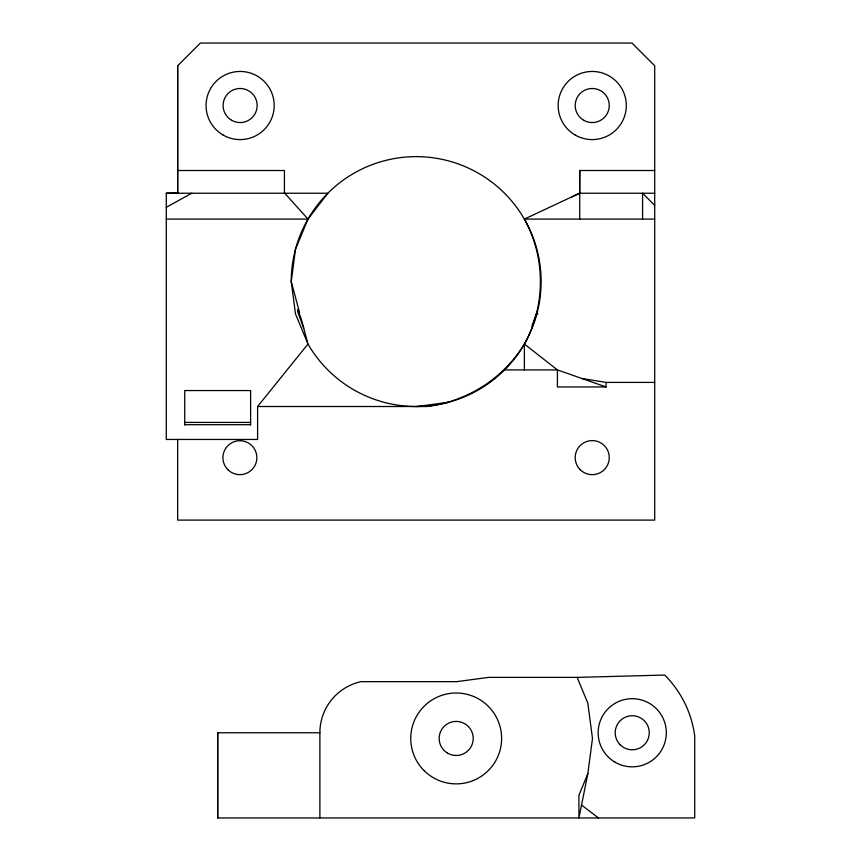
<?xml version="1.0" encoding="UTF-8"?>
<svg xmlns="http://www.w3.org/2000/svg" width="861" height="861" viewBox="0 0 861 861"><rect width="100%" height="100%" fill="white"/><g stroke="black" fill="none" stroke-linecap="round" stroke-linejoin="round"><path stroke-width="1.29" d="M177.657 439.454L177.657 520.098L654.704 520.098L654.704 65.77L631.985 43.05L200.376 43.05L177.657 65.77L177.657 192.982L166.291 193.23L166.291 439.454L257.6 439.454L257.6 406.51L307.98 344.045A124.942 124.942 0 0 0 511.886 361.889A124.942 124.942 0 0 0 458.913 164.171A124.942 124.942 0 0 0 291.233 281.579L295.495 313.91L307.98 344.045M257.6 406.51L426.938 406.51C466.877 401.624 503.513 378.582 524.381 344.045C545.734 305.58 545.734 257.568 524.381 219.103L579.614 193.23L579.733 170.51L654.704 170.51M531.872 325.953L536.909 313.555M533.723 321.476L537.156 311.66M587.837 773.716L578.926 795.23L578.926 817.95L587.837 773.716L592.476 738.437L587.837 703.168L577.161 677.392L488.521 677.392L456.717 681.654L360.985 681.654A52.327 52.327 0 0 0 319.883 732.765L319.883 817.95M166.291 207.307L191.734 193.23M571.435 197.061L579.733 193.23M416.713 406.51L448.516 402.259M577.161 677.392L664.703 675.056A105.472 105.472 0 0 1 694.709 735.918L694.709 817.95L217.661 817.95L217.661 732.765L319.883 732.765M177.657 170.51L284.421 170.51L284.421 193.23M166.291 193.23L327.837 193.23L307.98 219.103L295.495 249.238L291.233 281.579L299.606 312.812M579.614 193.23L654.704 193.23M166.291 219.103L307.98 219.103L284.797 193.23M524.381 219.103L654.704 219.103M504.524 369.918L557.422 369.918L606.058 386.955L606.058 382.413L581.745 378.442M606.058 382.413L654.704 382.413M606.058 386.955L557.422 386.955L557.422 369.918L524.381 344.045L524.381 369.918M184.738 422.417L250.616 422.417M184.738 424.688L250.616 424.688M536.866 314.05L537.802 314.082M581.519 805.057L598.492 817.95M654.704 205.37L642.564 193.23L642.564 219.103M303.718 328.149L297.669 311.66A15.778 0.635 82.5 0 1 297.949 310.068L301.339 319.27L307.248 341.333M579.733 170.51L579.733 219.103M250.616 425.033L250.616 390.55L184.738 390.55L184.738 425.033M217.715 732.765L217.715 817.95M177.657 65.77L177.657 193.23M580.185 469.675A17.037 17.037 0 0 0 608.684 462.034A17.037 17.037 0 0 0 587.826 441.166A17.037 17.037 0 0 0 580.185 469.675M231.609 120.271A17.037 17.037 0 0 0 257.159 105.516A17.037 17.037 0 0 0 231.609 90.771A17.037 17.037 0 0 0 231.609 120.271M583.715 120.271A17.037 17.037 0 0 0 609.265 105.516A17.037 17.037 0 0 0 583.715 90.771A17.037 17.037 0 0 0 583.715 120.271M223.085 135.026A34.074 34.074 0 0 0 274.196 105.516A34.074 34.074 0 0 0 223.085 76.016A34.074 34.074 0 0 0 223.085 135.026M575.191 135.026A34.074 34.074 0 0 0 626.302 105.516A34.074 34.074 0 0 0 575.191 76.016A34.074 34.074 0 0 0 575.191 135.026M620.189 744.808A17.037 17.037 0 0 0 648.688 737.177A17.037 17.037 0 0 0 627.82 716.309A17.037 17.037 0 0 0 620.189 744.808M447.666 753.192A17.037 17.037 0 0 0 473.216 738.437A17.037 17.037 0 0 0 447.666 723.692A17.037 17.037 0 0 0 447.666 753.192M424.053 770.563A45.429 45.429 0 0 0 500.069 750.2A45.429 45.429 0 0 0 444.416 694.558A45.429 45.429 0 0 0 424.053 770.563M615.195 762.276A34.074 34.074 0 0 0 666.306 732.765A34.074 34.074 0 0 0 615.195 703.254A34.074 34.074 0 0 0 615.195 762.276M227.885 469.686A16.983 16.983 0 0 0 256.287 462.077A16.983 16.983 0 0 0 235.494 441.284A16.983 16.983 0 0 0 227.885 469.686"/></g></svg>
